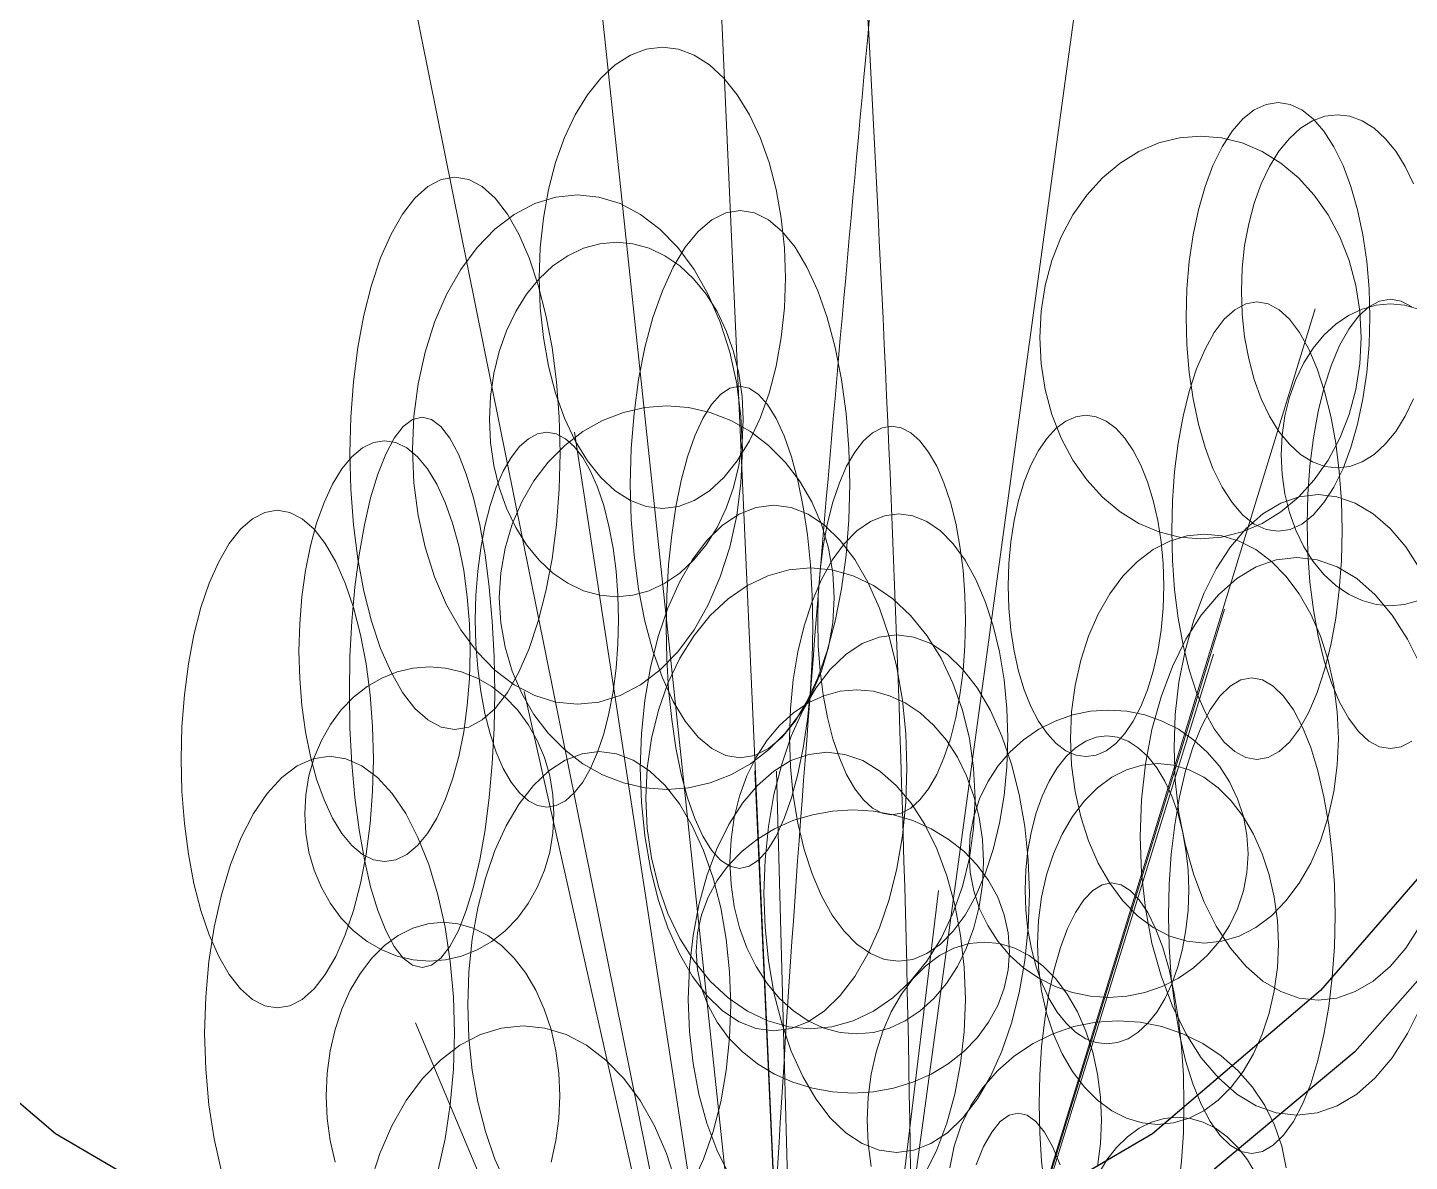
# Model space of a CAD drawing. Header units: millimetres. Extents: x -1800 to 33200, y -8500 to 38400.
# Drawn here: x 29224 to 30098, y 21887 to 22604 of the extents above; entities that cross this region are included whole.
import ezdxf

# ---------------------------------------------------------------- set-up
doc = ezdxf.new("R2010")
doc.units = ezdxf.units.MM
doc.layers.add('E-PLANT', color=3, linetype='Continuous', lineweight=13)
doc.layers.add('E-WALL', color=7, linetype='Continuous', lineweight=25)

msp = doc.modelspace()

# ---------------------------------------------------------------- linework, layer by layer
at = {"layer": 'E-PLANT'}
for q in [(29418.48, 22869.27), (29561.74, 22855.07), (29652.76, 22839.19), (29906.62, 22762.55), (30038.34, 22426.1), (29569.94, 22348.24), (29981.09, 22236.42), (29974.17, 22207.93), (29538.21, 22184.33), (29684, 22134.17), (29697.67, 22133.99), (29800.18, 22058.43), (29469.43, 21974.89)]:
    msp.add_line((29718.1, 21383.33), q, dxfattribs=at)
for points in [[(29703.41, 22445.76), (29702.74, 22426.73), (29700.75, 22408.03), (29697.48, 22389.97), (29692.97, 22372.86), (29687.31, 22357.01), (29680.59, 22342.67), (29672.93, 22330.09), (29664.45, 22319.5), (29655.31, 22311.06), (29645.66, 22304.93), (29635.67, 22301.21), (29625.5, 22299.97), (29615.33, 22301.21), (29605.33, 22304.93), (29595.68, 22311.06), (29586.54, 22319.5), (29578.07, 22330.09), (29570.4, 22342.67), (29563.69, 22357.01), (29558.02, 22372.86), (29553.52, 22389.97), (29550.24, 22408.03), (29548.25, 22426.73), (29547.58, 22445.76), (29548.25, 22464.79), (29550.24, 22483.49), (29553.52, 22501.55), (29558.02, 22518.66), (29563.69, 22534.51), (29570.4, 22548.85), (29578.07, 22561.43), (29586.54, 22572.02), (29595.68, 22580.46), (29605.33, 22586.59), (29615.33, 22590.31), (29625.5, 22591.55), (29635.67, 22590.31), (29645.66, 22586.59), (29655.31, 22580.46), (29664.45, 22572.02), (29672.93, 22561.43), (29680.59, 22548.85), (29687.31, 22534.51), (29692.97, 22518.66), (29697.48, 22501.55), (29700.75, 22483.49), (29702.74, 22464.79), (29703.41, 22445.76)], [(30073.04, 22421.06), (30072.54, 22403.37), (30071.06, 22385.98), (30068.61, 22369.19), (30065.25, 22353.29), (30061.02, 22338.55), (30056.01, 22325.22), (30050.29, 22313.54), (30043.96, 22303.69), (30037.14, 22295.85), (30029.94, 22290.15), (30022.48, 22286.69), (30014.89, 22285.53), (30007.3, 22286.69), (29999.84, 22290.15), (29992.64, 22295.85), (29985.82, 22303.69), (29979.49, 22313.54), (29973.77, 22325.22), (29968.76, 22338.55), (29964.53, 22353.29), (29961.17, 22369.19), (29958.72, 22385.98), (29957.24, 22403.37), (29956.74, 22421.06), (29957.24, 22438.75), (29958.72, 22456.13), (29961.17, 22472.92), (29964.53, 22488.82), (29968.76, 22503.56), (29973.77, 22516.89), (29979.49, 22528.58), (29985.82, 22538.43), (29992.64, 22546.27), (29999.84, 22551.96), (30007.3, 22555.42), (30014.89, 22556.58), (30022.48, 22555.42), (30029.94, 22551.96), (30037.14, 22546.27), (30043.96, 22538.43), (30050.29, 22528.58), (30056.01, 22516.89), (30061.02, 22503.56), (30065.25, 22488.82), (30068.61, 22472.92), (30071.06, 22456.13), (30072.54, 22438.75), (30073.04, 22421.06)], [(30067.56, 22408.1), (30066.69, 22391.49), (30064.09, 22375.15), (30059.82, 22359.38), (30053.93, 22344.45), (30046.54, 22330.6), (30037.77, 22318.08), (30027.77, 22307.11), (30016.71, 22297.85), (30004.77, 22290.49), (29992.18, 22285.14), (29979.13, 22281.89), (29965.85, 22280.8), (29952.58, 22281.89), (29939.53, 22285.14), (29926.93, 22290.49), (29915, 22297.85), (29903.94, 22307.11), (29893.94, 22318.08), (29885.17, 22330.6), (29877.78, 22344.45), (29871.89, 22359.38), (29867.62, 22375.15), (29865.02, 22391.49), (29864.15, 22408.1), (29865.02, 22424.72), (29867.62, 22441.05), (29871.89, 22456.82), (29877.78, 22471.75), (29885.17, 22485.6), (29893.94, 22498.12), (29903.94, 22509.1), (29915, 22518.35), (29926.93, 22525.71), (29939.53, 22531.07), (29952.58, 22534.32), (29965.85, 22535.4), (29979.13, 22534.32), (29992.18, 22531.07), (30004.77, 22525.71), (30016.71, 22518.35), (30027.77, 22509.1), (30037.77, 22498.12), (30046.54, 22485.6), (30053.93, 22471.75), (30059.82, 22456.82), (30064.09, 22441.05), (30066.69, 22424.72), (30067.56, 22408.1)], [(29560.81, 22334.91), (29560.24, 22312.12), (29558.54, 22289.72), (29555.75, 22268.1), (29551.9, 22247.61), (29547.07, 22228.63), (29541.34, 22211.46), (29534.8, 22196.4), (29527.58, 22183.71), (29519.78, 22173.61), (29511.55, 22166.27), (29503.02, 22161.81), (29494.35, 22160.32), (29485.67, 22161.81), (29477.14, 22166.27), (29468.91, 22173.61), (29461.11, 22183.71), (29453.89, 22196.4), (29447.35, 22211.46), (29441.62, 22228.63), (29436.79, 22247.61), (29432.94, 22268.1), (29430.15, 22289.72), (29428.45, 22312.12), (29427.88, 22334.91), (29428.45, 22357.7), (29430.15, 22380.1), (29432.94, 22401.73), (29436.79, 22422.21), (29441.62, 22441.2), (29447.35, 22458.37), (29453.89, 22473.43), (29461.11, 22486.11), (29468.91, 22496.21), (29477.14, 22503.56), (29485.67, 22508.01), (29494.35, 22509.5), (29503.02, 22508.01), (29511.55, 22503.56), (29519.78, 22496.21), (29527.58, 22486.11), (29534.8, 22473.43), (29541.34, 22458.37), (29547.07, 22441.2), (29551.9, 22422.21), (29555.75, 22401.73), (29558.54, 22380.1), (29560.24, 22357.7), (29560.81, 22334.91)], [(29676.13, 22337.17), (29675.24, 22316.16), (29672.58, 22295.5), (29668.19, 22275.56), (29662.15, 22256.67), (29654.57, 22239.16), (29645.58, 22223.32), (29635.32, 22209.44), (29623.97, 22197.74), (29611.73, 22188.42), (29598.81, 22181.65), (29585.43, 22177.54), (29571.81, 22176.17), (29558.2, 22177.54), (29544.81, 22181.65), (29531.89, 22188.42), (29519.65, 22197.74), (29508.31, 22209.44), (29498.05, 22223.32), (29489.05, 22239.16), (29481.47, 22256.67), (29475.44, 22275.56), (29471.05, 22295.5), (29468.39, 22316.16), (29467.5, 22337.17), (29468.39, 22358.19), (29471.05, 22378.84), (29475.44, 22398.79), (29481.47, 22417.68), (29489.05, 22435.19), (29498.05, 22451.02), (29508.31, 22464.91), (29519.65, 22476.61), (29531.89, 22485.92), (29544.81, 22492.69), (29558.2, 22496.8), (29571.81, 22498.18), (29585.43, 22496.8), (29598.81, 22492.69), (29611.73, 22485.92), (29623.97, 22476.61), (29635.32, 22464.91), (29645.58, 22451.02), (29654.57, 22435.19), (29662.15, 22417.68), (29668.19, 22398.79), (29672.58, 22378.84), (29675.24, 22358.19), (29676.13, 22337.17)], [(29744.14, 22315.3), (29743.55, 22292.72), (29741.77, 22270.52), (29738.85, 22249.09), (29734.84, 22228.79), (29729.79, 22209.98), (29723.8, 22192.96), (29716.96, 22178.04), (29709.41, 22165.46), (29701.26, 22155.45), (29692.66, 22148.18), (29683.74, 22143.76), (29674.68, 22142.28), (29665.61, 22143.76), (29656.7, 22148.18), (29648.09, 22155.45), (29639.94, 22165.46), (29632.39, 22178.04), (29625.56, 22192.96), (29619.57, 22209.98), (29614.52, 22228.79), (29610.5, 22249.09), (29607.58, 22270.52), (29605.8, 22292.72), (29605.21, 22315.3), (29605.8, 22337.89), (29607.58, 22360.09), (29610.5, 22381.52), (29614.52, 22401.81), (29619.57, 22420.63), (29625.56, 22437.65), (29632.39, 22452.57), (29639.94, 22465.14), (29648.09, 22475.15), (29656.7, 22482.43), (29665.61, 22486.84), (29674.68, 22488.32), (29683.74, 22486.84), (29692.66, 22482.43), (29701.26, 22475.15), (29709.41, 22465.14), (29716.96, 22452.57), (29723.8, 22437.65), (29729.79, 22420.63), (29734.84, 22401.81), (29738.85, 22381.52), (29741.77, 22360.09), (29743.55, 22337.89), (29744.14, 22315.3)], [(29676.7, 22356.23), (29676.01, 22341.6), (29673.96, 22327.22), (29670.59, 22313.34), (29665.94, 22300.19), (29660.11, 22288), (29653.19, 22276.98), (29645.3, 22267.31), (29636.57, 22259.17), (29627.15, 22252.68), (29617.21, 22247.97), (29606.92, 22245.11), (29596.44, 22244.15), (29585.97, 22245.11), (29575.67, 22247.97), (29565.73, 22252.68), (29556.32, 22259.17), (29547.59, 22267.31), (29539.69, 22276.98), (29532.77, 22288), (29526.94, 22300.19), (29522.3, 22313.34), (29518.92, 22327.22), (29516.88, 22341.6), (29516.19, 22356.23), (29516.88, 22370.86), (29518.92, 22385.24), (29522.3, 22399.12), (29526.94, 22412.27), (29532.77, 22424.46), (29539.69, 22435.48), (29547.59, 22445.15), (29556.32, 22453.29), (29565.73, 22459.78), (29575.67, 22464.49), (29585.97, 22467.35), (29596.44, 22468.31), (29606.92, 22467.35), (29617.21, 22464.49), (29627.15, 22459.78), (29636.57, 22453.29), (29645.3, 22445.15), (29653.19, 22435.48), (29660.11, 22424.46), (29665.94, 22412.27), (29670.59, 22399.12), (29673.96, 22385.24), (29676.01, 22370.86), (29676.7, 22356.23)], [(30055.48, 22285.95), (30055.02, 22267.08), (30053.65, 22248.52), (30051.38, 22230.61), (30048.26, 22213.64), (30044.34, 22197.91), (30039.69, 22183.68), (30034.39, 22171.21), (30028.52, 22160.7), (30022.2, 22152.33), (30015.52, 22146.25), (30008.6, 22142.56), (30001.57, 22141.32), (29994.53, 22142.56), (29987.61, 22146.25), (29980.93, 22152.33), (29974.61, 22160.7), (29968.74, 22171.21), (29963.44, 22183.68), (29958.79, 22197.91), (29954.87, 22213.64), (29951.75, 22230.61), (29949.48, 22248.52), (29948.11, 22267.08), (29947.65, 22285.95), (29948.11, 22304.83), (29949.48, 22323.39), (29951.75, 22341.3), (29954.87, 22358.27), (29958.79, 22374), (29963.44, 22388.22), (29968.74, 22400.7), (29974.61, 22411.21), (29980.93, 22419.58), (29987.61, 22425.66), (29994.53, 22429.35), (30001.57, 22430.59), (30008.6, 22429.35), (30015.52, 22425.66), (30022.2, 22419.58), (30028.52, 22411.21), (30034.39, 22400.7), (30039.69, 22388.22), (30044.34, 22374), (30048.26, 22358.27), (30051.38, 22341.3), (30053.65, 22323.39), (30055.02, 22304.83), (30055.48, 22285.95)], [(29720.76, 22224.9), (29720.36, 22205), (29719.18, 22185.44), (29717.22, 22166.56), (29714.54, 22148.68), (29711.16, 22132.1), (29707.16, 22117.11), (29702.59, 22103.96), (29697.54, 22092.88), (29692.09, 22084.06), (29686.34, 22077.65), (29680.38, 22073.76), (29674.32, 22072.46), (29668.26, 22073.76), (29662.3, 22077.65), (29656.55, 22084.06), (29651.1, 22092.88), (29646.05, 22103.96), (29641.49, 22117.11), (29637.48, 22132.1), (29634.11, 22148.68), (29631.42, 22166.56), (29629.47, 22185.44), (29628.28, 22205), (29627.88, 22224.9), (29628.28, 22244.79), (29629.47, 22264.35), (29631.42, 22283.23), (29634.11, 22301.12), (29637.48, 22317.69), (29641.49, 22332.69), (29646.05, 22345.83), (29651.1, 22356.91), (29656.55, 22365.73), (29662.3, 22372.14), (29668.26, 22376.03), (29674.32, 22377.33), (29680.38, 22376.03), (29686.34, 22372.14), (29692.09, 22365.73), (29697.54, 22356.91), (29702.59, 22345.83), (29707.16, 22332.69), (29711.16, 22317.69), (29714.54, 22301.12), (29717.22, 22283.23), (29719.18, 22264.35), (29720.36, 22244.79), (29720.76, 22224.9)], [(29734.14, 22243.57), (29733.23, 22227.74), (29730.53, 22212.19), (29726.08, 22197.17), (29719.95, 22182.95), (29712.26, 22169.76), (29703.13, 22157.84), (29692.72, 22147.39), (29681.2, 22138.57), (29668.78, 22131.56), (29655.66, 22126.46), (29642.08, 22123.37), (29628.26, 22122.33), (29614.44, 22123.37), (29600.86, 22126.46), (29587.74, 22131.56), (29575.32, 22138.57), (29563.81, 22147.39), (29553.39, 22157.84), (29544.26, 22169.76), (29536.57, 22182.95), (29530.44, 22197.17), (29525.99, 22212.19), (29523.29, 22227.74), (29522.38, 22243.57), (29523.29, 22259.39), (29525.99, 22274.94), (29530.44, 22289.96), (29536.57, 22304.18), (29544.26, 22317.37), (29553.39, 22329.29), (29563.81, 22339.75), (29575.32, 22348.56), (29587.74, 22355.57), (29600.86, 22360.67), (29614.44, 22363.76), (29628.26, 22364.8), (29642.08, 22363.76), (29655.66, 22360.67), (29668.78, 22355.57), (29681.2, 22348.56), (29692.72, 22339.75), (29703.13, 22329.29), (29712.26, 22317.37), (29719.95, 22304.18), (29726.08, 22289.96), (29730.53, 22274.94), (29733.23, 22259.39), (29734.14, 22243.57)], [(29519.52, 22183.74), (29519.13, 22161.03), (29517.95, 22138.71), (29516.02, 22117.16), (29513.36, 22096.75), (29510.02, 22077.83), (29506.05, 22060.72), (29501.53, 22045.72), (29496.53, 22033.08), (29491.13, 22023.01), (29485.43, 22015.7), (29479.53, 22011.26), (29473.53, 22009.77), (29467.53, 22011.26), (29461.63, 22015.7), (29455.93, 22023.01), (29450.54, 22033.08), (29445.54, 22045.72), (29441.01, 22060.72), (29437.05, 22077.83), (29433.71, 22096.75), (29431.04, 22117.16), (29429.11, 22138.71), (29427.94, 22161.03), (29427.54, 22183.74), (29427.94, 22206.45), (29429.11, 22228.76), (29431.04, 22250.31), (29433.71, 22270.72), (29437.05, 22289.64), (29441.01, 22306.75), (29445.54, 22321.76), (29450.54, 22334.4), (29455.93, 22344.46), (29461.63, 22351.78), (29467.53, 22356.22), (29473.53, 22357.7), (29479.53, 22356.22), (29485.43, 22351.78), (29491.13, 22344.46), (29496.53, 22334.4), (29501.53, 22321.76), (29506.05, 22306.75), (29510.02, 22289.64), (29513.36, 22270.72), (29516.02, 22250.31), (29517.95, 22228.76), (29519.13, 22206.45), (29519.52, 22183.74)], [(29942.61, 22251.05), (29942.19, 22236.97), (29940.93, 22223.13), (29938.87, 22209.77), (29936.02, 22197.12), (29932.45, 22185.39), (29928.21, 22174.78), (29923.37, 22165.48), (29918.02, 22157.64), (29912.25, 22151.4), (29906.16, 22146.86), (29899.85, 22144.11), (29893.44, 22143.19), (29887.02, 22144.11), (29880.71, 22146.86), (29874.62, 22151.4), (29868.85, 22157.64), (29863.5, 22165.48), (29858.66, 22174.78), (29854.42, 22185.39), (29850.85, 22197.12), (29848, 22209.77), (29845.94, 22223.13), (29844.68, 22236.97), (29844.26, 22251.05), (29844.68, 22265.13), (29845.94, 22278.97), (29848, 22292.33), (29850.85, 22304.98), (29854.42, 22316.72), (29858.66, 22327.32), (29863.5, 22336.63), (29868.85, 22344.47), (29874.62, 22350.71), (29880.71, 22355.24), (29887.02, 22357.99), (29893.44, 22358.92), (29899.85, 22357.99), (29906.16, 22355.24), (29912.25, 22350.71), (29918.02, 22344.47), (29923.37, 22336.63), (29928.21, 22327.32), (29932.45, 22316.72), (29936.02, 22304.98), (29938.87, 22292.33), (29940.93, 22278.97), (29942.19, 22265.13), (29942.61, 22251.05)], [(29597.78, 22229.63), (29597.39, 22214.16), (29596.24, 22198.95), (29594.33, 22184.27), (29591.71, 22170.37), (29588.42, 22157.48), (29584.51, 22145.82), (29580.06, 22135.6), (29575.14, 22126.99), (29569.82, 22120.13), (29564.21, 22115.15), (29558.4, 22112.12), (29552.49, 22111.11), (29546.58, 22112.12), (29540.77, 22115.15), (29535.16, 22120.13), (29529.85, 22126.99), (29524.92, 22135.6), (29520.47, 22145.82), (29516.56, 22157.48), (29513.27, 22170.37), (29510.65, 22184.27), (29508.75, 22198.95), (29507.59, 22214.16), (29507.21, 22229.63), (29507.59, 22245.1), (29508.75, 22260.3), (29510.65, 22274.98), (29513.27, 22288.89), (29516.56, 22301.78), (29520.47, 22313.43), (29524.92, 22323.65), (29529.85, 22332.27), (29535.16, 22339.12), (29540.77, 22344.11), (29546.58, 22347.13), (29552.49, 22348.14), (29558.4, 22347.13), (29564.21, 22344.11), (29569.82, 22339.12), (29575.14, 22332.27), (29580.06, 22323.65), (29584.51, 22313.43), (29588.42, 22301.78), (29591.71, 22288.89), (29594.33, 22274.98), (29596.24, 22260.3), (29597.39, 22245.1), (29597.78, 22229.63)], [(29817.32, 22229.21), (29816.92, 22213.17), (29815.73, 22197.41), (29813.76, 22182.19), (29811.06, 22167.78), (29807.66, 22154.41), (29803.62, 22142.33), (29799.02, 22131.74), (29793.93, 22122.81), (29788.44, 22115.7), (29782.65, 22110.53), (29776.65, 22107.4), (29770.54, 22106.35), (29764.43, 22107.4), (29758.43, 22110.53), (29752.64, 22115.7), (29747.15, 22122.81), (29742.06, 22131.74), (29737.46, 22142.33), (29733.42, 22154.41), (29730.02, 22167.78), (29727.32, 22182.19), (29725.35, 22197.41), (29724.15, 22213.17), (29723.75, 22229.21), (29724.15, 22245.25), (29725.35, 22261.01), (29727.32, 22276.23), (29730.02, 22290.64), (29733.42, 22304), (29737.46, 22316.09), (29742.06, 22326.68), (29747.15, 22335.61), (29752.64, 22342.72), (29758.43, 22347.88), (29764.43, 22351.02), (29770.54, 22352.07), (29776.65, 22351.02), (29782.65, 22347.88), (29788.44, 22342.72), (29793.93, 22335.61), (29799.02, 22326.68), (29803.62, 22316.09), (29807.66, 22304), (29811.06, 22290.64), (29813.76, 22276.23), (29815.73, 22261.01), (29816.92, 22245.25), (29817.32, 22229.21)], [(29503.98, 22209.76), (29503.52, 22192.4), (29502.14, 22175.34), (29499.86, 22158.86), (29496.73, 22143.26), (29492.79, 22128.79), (29488.12, 22115.71), (29482.79, 22104.24), (29476.9, 22094.58), (29470.55, 22086.88), (29463.84, 22081.29), (29456.89, 22077.9), (29449.82, 22076.76), (29442.75, 22077.9), (29435.81, 22081.29), (29429.1, 22086.88), (29422.74, 22094.58), (29416.85, 22104.24), (29411.53, 22115.71), (29406.86, 22128.79), (29402.92, 22143.26), (29399.79, 22158.86), (29397.51, 22175.34), (29396.13, 22192.4), (29395.66, 22209.76), (29396.13, 22227.12), (29397.51, 22244.18), (29399.79, 22260.66), (29402.92, 22276.26), (29406.86, 22290.73), (29411.53, 22303.81), (29416.85, 22315.28), (29422.74, 22324.94), (29429.1, 22332.64), (29435.81, 22338.23), (29442.75, 22341.62), (29449.82, 22342.76), (29456.89, 22341.62), (29463.84, 22338.23), (29470.55, 22332.64), (29476.9, 22324.94), (29482.79, 22315.28), (29488.12, 22303.81), (29492.79, 22290.73), (29496.73, 22276.26), (29499.86, 22260.66), (29502.14, 22244.18), (29503.52, 22227.12), (29503.98, 22209.76)], [(29780.18, 22135.91), (29779.46, 22114.23), (29777.31, 22092.92), (29773.77, 22072.35), (29768.89, 22052.86), (29762.76, 22034.8), (29755.49, 22018.47), (29747.2, 22004.14), (29738.03, 21992.07), (29728.14, 21982.47), (29717.7, 21975.48), (29706.88, 21971.24), (29695.88, 21969.82), (29684.87, 21971.24), (29674.06, 21975.48), (29663.62, 21982.47), (29653.73, 21992.07), (29644.56, 22004.14), (29636.26, 22018.47), (29628.99, 22034.8), (29622.87, 22052.86), (29617.99, 22072.35), (29614.44, 22092.92), (29612.29, 22114.23), (29611.57, 22135.91), (29612.29, 22157.58), (29614.44, 22178.89), (29617.99, 22199.46), (29622.87, 22218.95), (29628.99, 22237.01), (29636.26, 22253.34), (29644.56, 22267.67), (29653.73, 22279.74), (29663.62, 22289.35), (29674.06, 22296.33), (29684.87, 22300.57), (29695.88, 22301.99), (29706.88, 22300.57), (29717.7, 22296.33), (29728.14, 22289.35), (29738.03, 22279.74), (29747.2, 22267.67), (29755.49, 22253.34), (29762.76, 22237.01), (29768.89, 22218.95), (29773.77, 22199.46), (29777.31, 22178.89), (29779.46, 22157.58), (29780.18, 22135.91)], [(29442.73, 22141.55), (29442.21, 22121.03), (29440.65, 22100.85), (29438.1, 22081.37), (29434.58, 22062.92), (29430.16, 22045.81), (29424.92, 22030.35), (29418.94, 22016.78), (29412.33, 22005.35), (29405.2, 21996.25), (29397.67, 21989.64), (29389.87, 21985.63), (29381.94, 21984.28), (29374, 21985.63), (29366.2, 21989.64), (29358.67, 21996.25), (29351.54, 22005.35), (29344.93, 22016.78), (29338.95, 22030.35), (29333.71, 22045.81), (29329.29, 22062.92), (29325.77, 22081.37), (29323.22, 22100.85), (29321.67, 22121.03), (29321.15, 22141.55), (29321.67, 22162.08), (29323.22, 22182.26), (29325.77, 22201.74), (29329.29, 22220.19), (29333.71, 22237.29), (29338.95, 22252.76), (29344.93, 22266.33), (29351.54, 22277.75), (29358.67, 22286.85), (29366.2, 22293.47), (29374, 22297.48), (29381.94, 22298.82), (29389.87, 22297.48), (29397.67, 22293.47), (29405.2, 22286.85), (29412.33, 22277.75), (29418.94, 22266.33), (29424.92, 22252.76), (29430.16, 22237.29), (29434.58, 22220.19), (29438.1, 22201.74), (29440.65, 22182.26), (29442.21, 22162.08), (29442.73, 22141.55)], [(29844.03, 22155.14), (29843.44, 22136.68), (29841.68, 22118.53), (29838.77, 22101.01), (29834.78, 22084.42), (29829.76, 22069.04), (29823.8, 22055.13), (29817.01, 22042.93), (29809.5, 22032.66), (29801.4, 22024.48), (29792.85, 22018.53), (29783.99, 22014.92), (29774.98, 22013.71), (29765.96, 22014.92), (29757.11, 22018.53), (29748.55, 22024.48), (29740.45, 22032.66), (29732.94, 22042.93), (29726.15, 22055.13), (29720.2, 22069.04), (29715.18, 22084.42), (29711.18, 22101.01), (29708.28, 22118.53), (29706.52, 22136.68), (29705.93, 22155.14), (29706.52, 22173.59), (29708.28, 22191.74), (29711.18, 22209.26), (29715.18, 22225.85), (29720.2, 22241.23), (29726.15, 22255.14), (29732.94, 22267.34), (29740.45, 22277.61), (29748.55, 22285.8), (29757.11, 22291.74), (29765.96, 22295.35), (29774.98, 22296.56), (29783.99, 22295.35), (29792.85, 22291.74), (29801.4, 22285.8), (29809.5, 22277.61), (29817.01, 22267.34), (29823.8, 22255.14), (29829.76, 22241.23), (29834.78, 22225.85), (29838.77, 22209.26), (29841.68, 22191.74), (29843.44, 22173.59), (29844.03, 22155.14)], [(30053.07, 22154.51), (30052.35, 22137.63), (30050.18, 22121.04), (30046.62, 22105.03), (30041.72, 22089.86), (30035.56, 22075.8), (30028.26, 22063.09), (30019.92, 22051.93), (30010.71, 22042.54), (30000.77, 22035.06), (29990.28, 22029.62), (29979.41, 22026.32), (29968.35, 22025.22), (29957.29, 22026.32), (29946.42, 22029.62), (29935.93, 22035.06), (29925.99, 22042.54), (29916.78, 22051.93), (29908.44, 22063.09), (29901.14, 22075.8), (29894.98, 22089.86), (29890.08, 22105.03), (29886.52, 22121.04), (29884.36, 22137.63), (29883.63, 22154.51), (29884.36, 22171.38), (29886.52, 22187.97), (29890.08, 22203.98), (29894.98, 22219.15), (29901.14, 22233.21), (29908.44, 22245.93), (29916.78, 22257.08), (29925.99, 22266.48), (29935.93, 22273.96), (29946.42, 22279.39), (29957.29, 22282.69), (29968.35, 22283.8), (29979.41, 22282.69), (29990.28, 22279.39), (30000.77, 22273.96), (30010.71, 22266.48), (30019.92, 22257.08), (30028.26, 22245.93), (30035.56, 22233.21), (30041.72, 22219.15), (30046.62, 22203.98), (30050.18, 22187.97), (30052.35, 22171.38), (30053.07, 22154.51)], [(29823.27, 22116.75), (29822.38, 22097.74), (29819.72, 22079.05), (29815.34, 22061), (29809.32, 22043.91), (29801.75, 22028.07), (29792.78, 22013.74), (29782.54, 22001.17), (29771.22, 21990.59), (29759, 21982.16), (29746.11, 21976.03), (29732.76, 21972.32), (29719.17, 21971.07), (29705.58, 21972.32), (29692.22, 21976.03), (29679.33, 21982.16), (29667.12, 21990.59), (29655.8, 22001.17), (29645.56, 22013.74), (29636.58, 22028.07), (29629.02, 22043.91), (29622.99, 22061), (29618.62, 22079.05), (29615.96, 22097.74), (29615.07, 22116.75), (29615.96, 22135.77), (29618.62, 22154.46), (29622.99, 22172.5), (29629.02, 22189.59), (29636.58, 22205.44), (29645.56, 22219.77), (29655.8, 22232.33), (29667.12, 22242.92), (29679.33, 22251.35), (29692.22, 22257.47), (29705.58, 22261.19), (29719.17, 22262.44), (29732.76, 22261.19), (29746.11, 22257.47), (29759, 22251.35), (29771.22, 22242.92), (29782.54, 22232.33), (29792.78, 22219.77), (29801.75, 22205.44), (29809.32, 22189.59), (29815.34, 22172.5), (29819.72, 22154.46), (29822.38, 22135.77), (29823.27, 22116.75)], [(29857.63, 22056.47), (29856.91, 22035.12), (29854.77, 22014.13), (29851.24, 21993.86), (29846.38, 21974.67), (29840.28, 21956.87), (29833.04, 21940.78), (29824.78, 21926.67), (29815.65, 21914.78), (29805.81, 21905.31), (29795.41, 21898.43), (29784.64, 21894.26), (29773.68, 21892.86), (29762.72, 21894.26), (29751.95, 21898.43), (29741.55, 21905.31), (29731.71, 21914.78), (29722.58, 21926.67), (29714.32, 21940.78), (29707.08, 21956.87), (29700.98, 21974.67), (29696.12, 21993.86), (29692.59, 22014.13), (29690.45, 22035.12), (29689.73, 22056.47), (29690.45, 22077.83), (29692.59, 22098.82), (29696.12, 22119.08), (29700.98, 22138.28), (29707.08, 22156.07), (29714.32, 22172.16), (29722.58, 22186.27), (29731.71, 22198.16), (29741.55, 22207.63), (29751.95, 22214.51), (29762.72, 22218.68), (29773.68, 22220.08), (29784.64, 22218.68), (29795.41, 22214.51), (29805.81, 22207.63), (29815.65, 22198.16), (29824.78, 22186.27), (29833.04, 22172.16), (29840.28, 22156.07), (29846.38, 22138.28), (29851.24, 22119.08), (29854.77, 22098.82), (29856.91, 22077.83), (29857.63, 22056.47)], [(29556.97, 22106.85), (29556.3, 22094.71), (29554.29, 22082.77), (29550.97, 22071.25), (29546.41, 22060.33), (29540.68, 22050.21), (29533.88, 22041.06), (29526.13, 22033.04), (29517.56, 22026.28), (29508.31, 22020.9), (29498.55, 22016.98), (29488.44, 22014.61), (29478.15, 22013.81), (29467.86, 22014.61), (29457.75, 22016.98), (29447.99, 22020.9), (29438.74, 22026.28), (29430.17, 22033.04), (29422.41, 22041.06), (29415.62, 22050.21), (29409.89, 22060.33), (29405.33, 22071.25), (29402.01, 22082.77), (29400, 22094.71), (29399.33, 22106.85), (29400, 22118.99), (29402.01, 22130.93), (29405.33, 22142.45), (29409.89, 22153.37), (29415.62, 22163.49), (29422.41, 22172.64), (29430.17, 22180.66), (29438.74, 22187.42), (29447.99, 22192.8), (29457.75, 22196.72), (29467.86, 22199.09), (29478.15, 22199.89), (29488.44, 22199.09), (29498.55, 22196.72), (29508.31, 22192.8), (29517.56, 22187.42), (29526.13, 22180.66), (29533.88, 22172.64), (29540.68, 22163.49), (29546.41, 22153.37), (29550.97, 22142.45), (29554.29, 22130.93), (29556.3, 22118.99), (29556.97, 22106.85)], [(30051, 22042.55), (30050.55, 22022.93), (30049.21, 22003.64), (30046.99, 21985.03), (30043.94, 21967.39), (30040.11, 21951.04), (30035.56, 21936.26), (30030.38, 21923.3), (30024.65, 21912.37), (30018.46, 21903.68), (30011.93, 21897.36), (30005.17, 21893.52), (29998.29, 21892.24), (29991.41, 21893.52), (29984.65, 21897.36), (29978.12, 21903.68), (29971.94, 21912.37), (29966.2, 21923.3), (29961.02, 21936.26), (29956.47, 21951.04), (29952.64, 21967.39), (29949.59, 21985.03), (29947.38, 22003.64), (29946.03, 22022.93), (29945.58, 22042.55), (29946.03, 22062.16), (29947.38, 22081.45), (29949.59, 22100.07), (29952.64, 22117.7), (29956.47, 22134.05), (29961.02, 22148.83), (29966.2, 22161.79), (29971.94, 22172.72), (29978.12, 22181.41), (29984.65, 22187.73), (29991.41, 22191.57), (29998.29, 22192.85), (30005.17, 22191.57), (30011.93, 22187.73), (30018.46, 22181.41), (30024.65, 22172.72), (30030.38, 22161.79), (30035.56, 22148.83), (30040.11, 22134.05), (30043.94, 22117.7), (30046.99, 22100.07), (30049.21, 22081.45), (30050.55, 22062.16), (30051, 22042.55)], [(29828.7, 22076.55), (29828.02, 22062.35), (29825.97, 22048.4), (29822.6, 22034.92), (29817.95, 22022.16), (29812.12, 22010.33), (29805.2, 21999.63), (29797.31, 21990.24), (29788.59, 21982.34), (29779.18, 21976.05), (29769.24, 21971.47), (29758.95, 21968.69), (29748.47, 21967.76), (29738, 21968.69), (29727.71, 21971.47), (29717.77, 21976.05), (29708.36, 21982.34), (29699.64, 21990.24), (29691.75, 21999.63), (29684.83, 22010.33), (29679, 22022.16), (29674.35, 22034.92), (29670.98, 22048.4), (29668.93, 22062.35), (29668.25, 22076.55), (29668.93, 22090.75), (29670.98, 22104.71), (29674.35, 22118.18), (29679, 22130.95), (29684.83, 22142.78), (29691.75, 22153.48), (29699.64, 22162.86), (29708.36, 22170.77), (29717.77, 22177.06), (29727.71, 22181.63), (29738, 22184.41), (29748.47, 22185.34), (29758.95, 22184.41), (29769.24, 22181.63), (29779.18, 22177.06), (29788.59, 22170.77), (29797.31, 22162.86), (29805.2, 22153.48), (29812.12, 22142.78), (29817.95, 22130.95), (29822.6, 22118.18), (29825.97, 22104.71), (29828.02, 22090.75), (29828.7, 22076.55)], [(29996.02, 22081.69), (29995.26, 22069.83), (29993.01, 22058.18), (29989.3, 22046.93), (29984.19, 22036.27), (29977.78, 22026.39), (29970.16, 22017.46), (29961.48, 22009.63), (29951.88, 22003.03), (29941.52, 21997.77), (29930.59, 21993.95), (29919.26, 21991.63), (29907.74, 21990.86), (29896.22, 21991.63), (29884.89, 21993.95), (29873.96, 21997.77), (29863.6, 22003.03), (29854, 22009.63), (29845.32, 22017.46), (29837.7, 22026.39), (29831.29, 22036.27), (29826.18, 22046.93), (29822.47, 22058.18), (29820.21, 22069.83), (29819.46, 22081.69), (29820.21, 22093.54), (29822.47, 22105.2), (29826.18, 22116.45), (29831.29, 22127.1), (29837.7, 22136.98), (29845.32, 22145.92), (29854, 22153.75), (29863.6, 22160.35), (29873.96, 22165.61), (29884.89, 22169.42), (29896.22, 22171.74), (29907.74, 22172.52), (29919.26, 22171.74), (29930.59, 22169.42), (29941.52, 22165.61), (29951.88, 22160.35), (29961.48, 22153.75), (29970.16, 22145.92), (29977.78, 22136.98), (29984.19, 22127.1), (29989.3, 22116.45), (29993.01, 22105.2), (29995.26, 22093.54), (29996.02, 22081.69)], [(29958.43, 22058.79), (29957.98, 22046.08), (29956.66, 22033.59), (29954.49, 22021.53), (29951.5, 22010.11), (29947.74, 21999.52), (29943.27, 21989.95), (29938.19, 21981.55), (29932.56, 21974.48), (29926.49, 21968.84), (29920.08, 21964.75), (29913.45, 21962.27), (29906.69, 21961.43), (29899.94, 21962.27), (29893.3, 21964.75), (29886.9, 21968.84), (29880.83, 21974.48), (29875.2, 21981.55), (29870.11, 21989.95), (29865.65, 21999.52), (29861.89, 22010.11), (29858.9, 22021.53), (29856.72, 22033.59), (29855.4, 22046.08), (29854.96, 22058.79), (29855.4, 22071.49), (29856.72, 22083.98), (29858.9, 22096.04), (29861.89, 22107.46), (29865.65, 22118.05), (29870.11, 22127.62), (29875.2, 22136.02), (29880.83, 22143.09), (29886.9, 22148.73), (29893.3, 22152.82), (29899.94, 22155.3), (29906.69, 22156.14), (29913.45, 22155.3), (29920.08, 22152.82), (29926.49, 22148.73), (29932.56, 22143.09), (29938.19, 22136.02), (29943.27, 22127.62), (29947.74, 22118.05), (29951.5, 22107.46), (29954.49, 22096.04), (29956.66, 22083.98), (29957.98, 22071.49), (29958.43, 22058.79)], [(30015.12, 22024.62), (30014.47, 22009.73), (30012.52, 21995.09), (30009.32, 21980.96), (30004.91, 21967.58), (29999.37, 21955.17), (29992.8, 21943.95), (29985.3, 21934.12), (29977.01, 21925.83), (29968.07, 21919.23), (29958.63, 21914.43), (29948.85, 21911.52), (29938.9, 21910.54), (29928.95, 21911.52), (29919.17, 21914.43), (29909.73, 21919.23), (29900.79, 21925.83), (29892.5, 21934.12), (29885, 21943.95), (29878.43, 21955.17), (29872.89, 21967.58), (29868.48, 21980.96), (29865.27, 21995.09), (29863.33, 22009.73), (29862.68, 22024.62), (29863.33, 22039.51), (29865.27, 22054.14), (29868.48, 22068.27), (29872.89, 22081.65), (29878.43, 22094.06), (29885, 22105.28), (29892.5, 22115.12), (29900.79, 22123.41), (29909.73, 22130.01), (29919.17, 22134.8), (29928.95, 22137.72), (29938.9, 22138.69), (29948.85, 22137.72), (29958.63, 22134.8), (29968.07, 22130.01), (29977.01, 22123.41), (29985.3, 22115.12), (29992.8, 22105.28), (29999.37, 22094.06), (30004.91, 22081.65), (30009.32, 22068.27), (30012.52, 22054.14), (30014.47, 22039.51), (30015.12, 22024.62)], [(29845.14, 22019.91), (29844.3, 22008.23), (29841.77, 21996.74), (29837.6, 21985.65), (29831.87, 21975.15), (29824.67, 21965.41), (29816.12, 21956.61), (29806.37, 21948.88), (29795.6, 21942.38), (29783.97, 21937.2), (29771.7, 21933.43), (29758.98, 21931.15), (29746.05, 21930.38), (29733.11, 21931.15), (29720.4, 21933.43), (29708.13, 21937.2), (29696.5, 21942.38), (29685.72, 21948.88), (29675.98, 21956.61), (29667.43, 21965.41), (29660.23, 21975.15), (29654.5, 21985.65), (29650.33, 21996.74), (29647.8, 22008.23), (29646.95, 22019.91), (29647.8, 22031.6), (29650.33, 22043.08), (29654.5, 22054.17), (29660.23, 22064.68), (29667.43, 22074.41), (29675.98, 22083.22), (29685.72, 22090.94), (29696.5, 22097.45), (29708.13, 22102.63), (29720.4, 22106.39), (29733.11, 22108.68), (29746.05, 22109.44), (29758.98, 22108.68), (29771.7, 22106.39), (29783.97, 22102.63), (29795.6, 22097.45), (29806.37, 22090.94), (29816.12, 22083.22), (29824.67, 22074.41), (29831.87, 22064.68), (29837.6, 22054.17), (29841.77, 22043.08), (29844.3, 22031.6), (29845.14, 22019.91)]]:
    msp.add_lwpolyline(points, close=True, dxfattribs=at)
for points in [[(30100.57, 22369.33), (30095.33, 22358.35), (30089.36, 22348.72), (30082.76, 22340.61), (30075.64, 22334.15), (30068.13, 22329.46), (30060.34, 22326.61), (30052.42, 22325.65), (30044.5, 22326.61), (30036.71, 22329.46), (30029.19, 22334.15), (30022.07, 22340.61), (30015.47, 22348.72), (30009.5, 22358.35), (30004.27, 22369.33), (29999.86, 22381.47), (29996.35, 22394.57), (29993.8, 22408.39), (29992.25, 22422.72), (29991.73, 22437.29), (29992.25, 22451.86), (29993.8, 22466.18), (29996.35, 22480.01), (29999.86, 22493.1), (30004.27, 22505.25), (30009.5, 22516.22), (30015.47, 22525.85), (30022.07, 22533.96), (30029.19, 22540.42), (30036.71, 22545.12), (30044.5, 22547.97), (30052.42, 22548.92), (30060.34, 22547.97), (30068.13, 22545.12), (30075.64, 22540.42), (30082.76, 22533.96), (30089.36, 22525.85), (30095.33, 22516.22), (30100.57, 22505.25)], [(30103.75, 22241.75), (30094.89, 22239.32), (30085.89, 22238.5), (30076.88, 22239.32), (30068.03, 22241.75), (30059.48, 22245.76), (30051.38, 22251.28), (30043.88, 22258.21), (30037.09, 22266.44), (30031.14, 22275.82), (30026.13, 22286.2), (30022.13, 22297.39), (30019.23, 22309.21), (30017.47, 22321.45), (30016.88, 22333.9), (30017.47, 22346.36), (30019.23, 22358.6), (30022.13, 22370.41), (30026.13, 22381.61), (30031.14, 22391.98), (30037.09, 22401.36), (30043.88, 22409.59), (30051.38, 22416.53), (30059.48, 22422.05), (30068.03, 22426.06), (30076.88, 22428.49), (30085.89, 22429.31), (30094.89, 22428.49), (30103.75, 22426.06)], [(30099.63, 22152.97), (30092.87, 22149.34), (30085.98, 22148.13), (30079.1, 22149.34), (30072.33, 22152.97), (30065.8, 22158.95), (30059.61, 22167.17), (30053.88, 22177.49), (30048.69, 22189.75), (30044.14, 22203.73), (30040.31, 22219.18), (30037.26, 22235.86), (30035.04, 22253.46), (30033.69, 22271.69), (30033.24, 22290.24), (30033.69, 22308.79), (30035.04, 22327.02), (30037.26, 22344.62), (30040.31, 22361.29), (30044.14, 22376.75), (30048.69, 22390.72), (30053.88, 22402.98), (30059.61, 22413.31), (30065.8, 22421.53), (30072.33, 22427.51), (30079.1, 22431.13), (30085.98, 22432.35), (30092.87, 22431.13), (30099.63, 22427.51)], [(30104.58, 22035.89), (30095.63, 22022.1), (30085.73, 22010.49), (30075.04, 22001.24), (30063.77, 21994.52), (30052.08, 21990.44), (30040.2, 21989.08), (30028.32, 21990.44), (30016.63, 21994.52), (30005.36, 22001.24), (29994.67, 22010.49), (29984.77, 22022.1), (29975.82, 22035.89), (29967.96, 22051.6), (29961.35, 22068.99), (29956.08, 22087.74), (29952.25, 22107.53), (29949.93, 22128.04), (29949.15, 22148.9), (29949.93, 22169.76), (29952.25, 22190.26), (29956.08, 22210.06), (29961.35, 22228.81), (29967.96, 22246.19), (29975.82, 22261.91), (29984.77, 22275.69), (29994.67, 22287.31), (30005.36, 22296.55), (30016.63, 22303.27), (30028.32, 22307.35), (30040.2, 22308.72), (30052.08, 22307.35), (30063.77, 22303.27), (30075.04, 22296.55), (30085.73, 22287.31), (30095.63, 22275.69), (30104.58, 22261.91)], [(30105.36, 21985.32), (30096.81, 21967.97), (30087.06, 21952.76), (30076.28, 21939.94), (30064.66, 21929.74), (30052.38, 21922.33), (30039.67, 21917.82), (30026.73, 21916.32), (30013.79, 21917.82), (30001.08, 21922.33), (29988.8, 21929.74), (29977.17, 21939.94), (29966.39, 21952.76), (29956.65, 21967.97), (29948.1, 21985.32), (29940.9, 22004.5), (29935.16, 22025.19), (29930.99, 22047.03), (29928.47, 22069.66), (29927.62, 22092.68), (29928.47, 22115.7), (29930.99, 22138.33), (29935.16, 22160.17), (29940.9, 22180.86), (29948.1, 22200.05), (29956.65, 22217.39), (29966.39, 22232.6), (29977.17, 22245.42), (29988.8, 22255.62), (30001.08, 22263.04), (30013.79, 22267.54), (30026.73, 22269.05), (30039.67, 22267.54), (30052.38, 22263.04), (30064.66, 22255.62), (30076.28, 22245.42), (30087.06, 22232.6), (30096.81, 22217.39), (30105.36, 22200.05)], [(29526.83, 21872.94), (29519.66, 21888.69), (29513.62, 21906.1), (29508.8, 21924.89), (29505.31, 21944.73), (29503.19, 21965.27), (29502.48, 21986.18), (29503.19, 22007.08), (29505.31, 22027.62), (29508.8, 22047.46), (29513.62, 22066.25), (29519.66, 22083.66), (29526.83, 22099.41), (29535.01, 22113.23), (29544.05, 22124.86), (29553.81, 22134.13), (29564.11, 22140.86), (29574.77, 22144.95), (29585.63, 22146.32), (29596.48, 22144.95), (29607.15, 22140.86), (29617.45, 22134.13), (29627.2, 22124.86), (29636.25, 22113.23), (29644.42, 22099.41), (29651.6, 22083.66), (29657.64, 22066.25), (29662.45, 22047.46), (29665.95, 22027.62), (29668.07, 22007.08), (29668.78, 21986.18), (29668.78, 21986.18), (29668.07, 21965.27), (29665.95, 21944.73), (29662.45, 21924.89), (29657.64, 21906.1), (29651.6, 21888.69), (29644.42, 21872.94)], [(29667.58, 21879.07), (29660.03, 21894.44), (29653.66, 21911.44), (29648.59, 21929.77), (29644.9, 21949.13), (29642.67, 21969.18), (29641.92, 21989.58), (29642.67, 22009.98), (29644.9, 22030.03), (29648.59, 22049.39), (29653.66, 22067.73), (29660.03, 22084.72), (29667.58, 22100.09), (29676.2, 22113.57), (29685.73, 22124.93), (29696.01, 22133.97), (29706.86, 22140.54), (29718.1, 22144.53), (29729.54, 22145.87), (29740.97, 22144.53), (29752.22, 22140.54), (29763.07, 22133.97), (29773.35, 22124.93), (29782.88, 22113.57), (29791.49, 22100.09), (29799.05, 22084.72), (29805.42, 22067.73), (29810.49, 22049.39), (29814.17, 22030.03), (29816.41, 22009.98), (29817.16, 21989.58), (29817.16, 21989.58), (29816.41, 21969.18), (29814.17, 21949.13), (29810.49, 21929.77), (29805.42, 21911.44), (29799.05, 21894.44), (29791.49, 21879.07)], [(29346.62, 21880.85), (29342.05, 21901.37), (29338.72, 21923.05), (29336.71, 21945.49), (29336.03, 21968.33), (29336.71, 21991.17), (29338.72, 22013.62), (29342.05, 22035.29), (29346.62, 22055.81), (29352.36, 22074.84), (29359.18, 22092.05), (29366.95, 22107.14), (29375.55, 22119.86), (29384.82, 22129.98), (29394.61, 22137.34), (29404.75, 22141.8), (29415.06, 22143.3), (29425.38, 22141.8), (29435.52, 22137.34), (29445.31, 22129.98), (29454.58, 22119.86), (29463.18, 22107.14), (29470.95, 22092.05), (29477.76, 22074.84), (29483.51, 22055.81), (29488.08, 22035.29), (29491.4, 22013.62), (29493.42, 21991.17), (29494.1, 21968.33), (29494.1, 21968.33), (29493.42, 21945.49), (29491.4, 21923.05), (29488.08, 21901.37), (29483.51, 21880.85)], [(29867.31, 21870.07), (29865.39, 21887.38), (29864.22, 21905.3), (29863.83, 21923.53), (29864.22, 21941.77), (29865.39, 21959.69), (29867.31, 21977), (29869.96, 21993.39), (29873.29, 22008.58), (29877.24, 22022.32), (29881.75, 22034.37), (29886.73, 22044.53), (29892.1, 22052.61), (29897.77, 22058.48), (29903.65, 22062.05), (29909.63, 22063.24), (29915.6, 22062.05), (29921.48, 22058.48), (29927.15, 22052.61), (29932.52, 22044.53), (29937.5, 22034.37), (29942.01, 22022.32), (29945.96, 22008.58), (29949.29, 21993.39), (29951.94, 21977), (29953.86, 21959.69), (29955.03, 21941.77), (29955.42, 21923.53), (29955.42, 21923.53), (29955.03, 21905.3), (29953.86, 21887.38), (29951.94, 21870.07)], [(29418.49, 21886.76), (29415.38, 21900.34), (29413.5, 21914.4), (29412.87, 21928.71), (29413.5, 21943.02), (29415.38, 21957.09), (29418.49, 21970.66), (29422.77, 21983.53), (29428.14, 21995.45), (29434.52, 22006.23), (29441.79, 22015.69), (29449.83, 22023.65), (29458.5, 22029.99), (29467.66, 22034.6), (29477.14, 22037.4), (29486.79, 22038.34), (29496.44, 22037.4), (29505.92, 22034.6), (29515.08, 22029.99), (29523.75, 22023.65), (29531.79, 22015.69), (29539.06, 22006.23), (29545.44, 21995.45), (29550.81, 21983.53), (29555.09, 21970.66), (29558.2, 21957.09), (29560.08, 21943.02), (29560.72, 21928.71), (29560.72, 21928.71), (29560.08, 21914.4), (29558.2, 21900.34), (29555.09, 21886.76)], [(29757.52, 21883.99), (29755.63, 21898.45), (29754.99, 21913.16), (29755.63, 21927.87), (29757.52, 21942.33), (29760.64, 21956.29), (29764.93, 21969.51), (29770.32, 21981.77), (29776.72, 21992.85), (29784.01, 22002.57), (29792.08, 22010.76), (29800.78, 22017.28), (29809.96, 22022.02), (29819.48, 22024.89), (29829.16, 22025.86), (29838.84, 22024.89), (29848.35, 22022.02), (29857.54, 22017.28), (29866.24, 22010.76), (29874.3, 22002.57), (29881.6, 21992.85), (29887.99, 21981.77), (29893.38, 21969.51), (29897.67, 21956.29), (29900.79, 21942.33), (29902.69, 21927.87), (29903.32, 21913.16), (29903.32, 21913.16), (29902.69, 21898.45), (29900.79, 21883.99)], [(29440.76, 21873.21), (29446.81, 21892.15), (29454.42, 21909.71), (29463.46, 21925.59), (29473.75, 21939.51), (29485.14, 21951.25), (29497.43, 21960.59), (29510.4, 21967.38), (29523.83, 21971.5), (29537.5, 21972.88), (29551.17, 21971.5), (29564.6, 21967.38), (29577.57, 21960.59), (29589.86, 21951.25), (29601.25, 21939.51), (29611.55, 21925.59), (29620.58, 21909.71), (29628.19, 21892.15), (29634.24, 21873.21)], [(29807.26, 21883.02), (29810, 21896.74), (29814.51, 21910), (29820.71, 21922.55), (29828.51, 21934.19), (29837.76, 21944.71), (29848.32, 21953.94), (29859.98, 21961.71), (29872.57, 21967.9), (29885.86, 21972.4), (29899.63, 21975.13), (29913.63, 21976.04), (29927.63, 21975.13), (29941.4, 21972.4), (29954.69, 21967.9), (29967.27, 21961.71), (29978.94, 21953.94), (29989.49, 21944.71), (29998.75, 21934.19), (30006.54, 21922.55), (30012.75, 21910), (30017.26, 21896.74), (30020, 21883.02)], [(29823.94, 21885.08), (29828.69, 21896.58), (29833.81, 21905.73), (29839.21, 21912.38), (29844.81, 21916.42), (29850.51, 21917.78), (29856.21, 21916.42), (29861.81, 21912.38), (29867.22, 21905.73), (29872.34, 21896.58), (29877.09, 21885.08)], [(29901.21, 21879.01), (29906.64, 21888.1), (29912.83, 21896.08), (29919.68, 21902.79), (29927.06, 21908.14), (29934.86, 21912.03), (29942.94, 21914.39), (29951.16, 21915.18), (29959.38, 21914.39), (29967.46, 21912.03), (29975.26, 21908.14), (29982.64, 21902.79), (29989.49, 21896.08), (29995.68, 21888.1), (30001.11, 21879.01)]]:
    msp.add_lwpolyline(points, dxfattribs=at)
for points in [[(29761.26, 20802.27), (29782.84, 21848.18), (29739.68, 22894.09)], [(29674.93, 20802.27), (29696.51, 21848.18), (29761.26, 22661.67)]]:
    msp.add_spline(points, degree=3, dxfattribs=at)
at = {"layer": 'E-WALL'}
for points in [[(30538.2, 23350), (30530.08, 23139.97), (30505.85, 22933.54), (30465.92, 22734.23), (30410.98, 22545.45), (30341.97, 22370.45), (30260.07, 22212.2), (30166.68, 22073.42), (30063.4, 21956.49), (29952, 21863.39), (29834.38, 21795.74), (29712.55, 21754.68), (29588.61, 21740.91), (29464.66, 21754.68), (29342.83, 21795.74), (29225.21, 21863.39), (29113.81, 21956.49)], [(30495.04, 23350), (30487.29, 23145.81), (30464.15, 22945.11), (30426.04, 22751.33), (30373.6, 22567.8), (30307.73, 22397.66), (30229.55, 22243.81), (30140.41, 22108.88), (30041.82, 21995.2), (29935.48, 21904.69), (29823.21, 21838.91), (29706.92, 21798.99), (29588.61, 21785.61), (29470.29, 21798.99), (29354, 21838.91), (29241.73, 21904.69), (29135.39, 21995.2)]]:
    msp.add_lwpolyline(points, dxfattribs=at)

doc.saveas('drawing.dxf')
